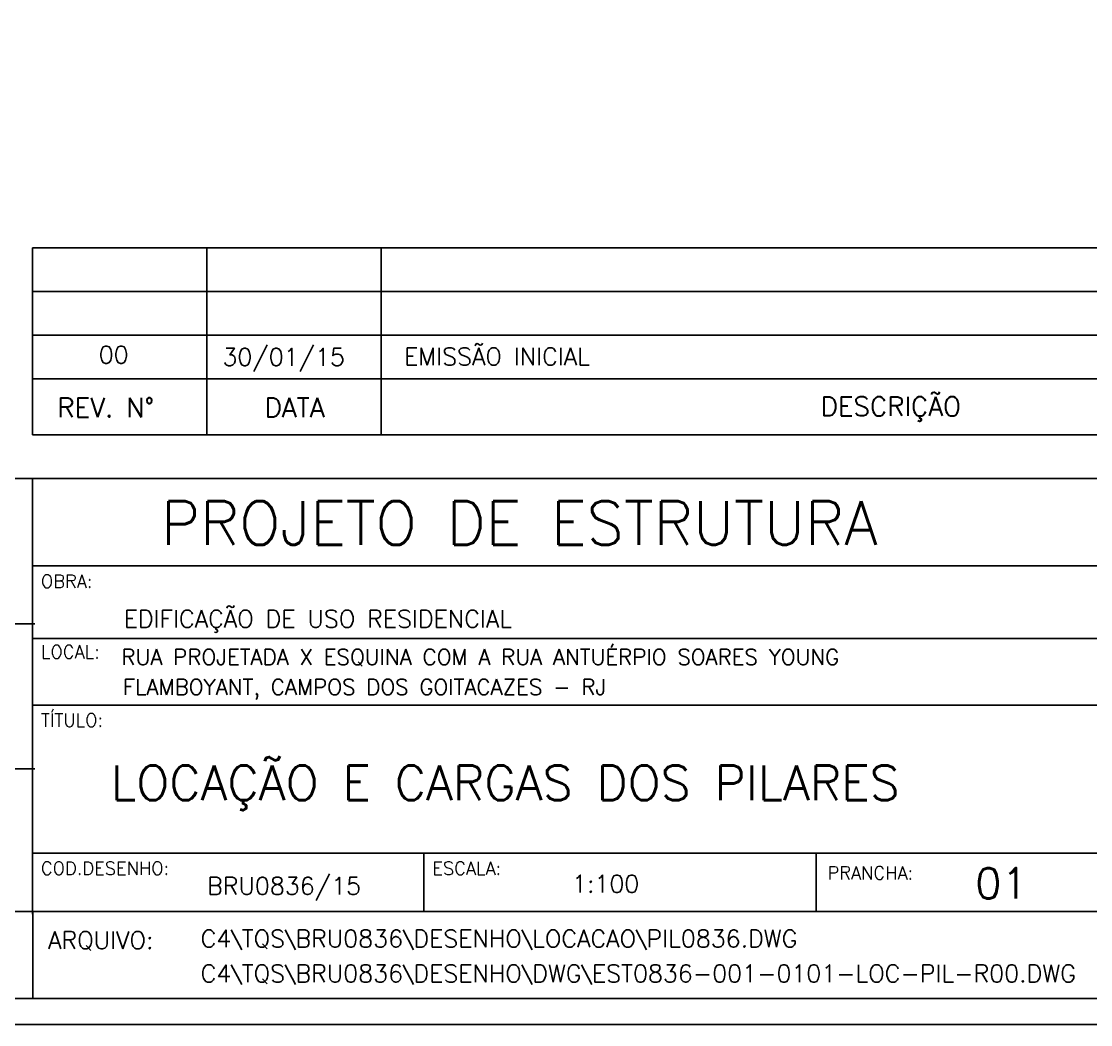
# Model space of a CAD drawing. Extents: x 0 to 84.7, y 0 to 60.
# Drawn here: x 65.28 to 77.55, y 0 to 11.52 of the extents above; entities that cross this region are included whole.
import ezdxf

# ---------------------------------------------------------------- set-up
doc = ezdxf.new("R2010")
doc.units = 0
doc.header["$MEASUREMENT"] = 0
for name, color, linetype in [('1', 1, 'CONTINUOUS'), ('4', 4, 'CONTINUOUS'), ('6', 6, 'CONTINUOUS'), ('8', 8, 'CONTINUOUS')]:
    doc.layers.add(name, color=color, linetype=linetype)
doc.styles.get("Standard").update_dxf_attribs({"font": 'ROMANS.SHX'})

msp = doc.modelspace()

# ---------------------------------------------------------------- linework, layer by layer
at = {"layer": '1', "linetype": 'Continuous'}
for p, q in [((65.404047, 6.770467), (65.404047, 8.916758)), ((65.404047, 8.916758), (83.403925, 8.916758)), ((67.404047, 6.770467), (67.404047, 8.916758)), ((69.404047, 6.770467), (69.404047, 8.916758)), ((65.404047, 7.416758), (83.403925, 7.416758)), ((65.404047, 6.770467), (83.403925, 6.770467)), ((65.404047, 5.270467), (78.404047, 5.270467)), ((61.928262, 4.603475), (65.428262, 4.603475)), ((65.404047, 4.433548), (78.404047, 4.433548)), ((65.404047, 3.670857), (78.404047, 3.670857)), ((75.495843, 3.670857), (78.404047, 3.670857)), ((61.928262, 2.937459), (65.428262, 2.937459)), ((65.404047, 1.970662), (74.396234, 1.970662)), ((69.896234, 1.303365), (69.896234, 1.970662)), ((65.406427, 1.303365), (65.406427, 0.303365))]:
    msp.add_line(p, q, dxfattribs=at)
for points in [[(0.0039, 0.003377), (84.703851, 0.003377), (84.703851, 60.003377), (0.0039, 60.003377), (0.0039, 0.003377)], [(0.303949, 0.303365), (84.403925, 0.303365), (84.403925, 59.703389), (0.303949, 59.703389), (0.303949, 0.303365)]]:
    msp.add_lwpolyline(points, dxfattribs=at)
at = {"layer": '6', "linetype": 'Continuous'}
for p, q in [((11.404047, 6.270467), (83.404047, 6.270467)), ((65.404047, 6.270467), (65.404047, 1.270467)), ((74.396234, 1.303365), (74.396234, 1.970662)), ((74.396234, 1.970662), (78.404047, 1.970662))]:
    msp.add_line(p, q, dxfattribs=at)
msp.add_lwpolyline([(2.803949, 1.303365), (83.403925, 1.303365), (83.403925, 58.703389), (2.803949, 58.703389), (2.803949, 1.303365)], dxfattribs=at)
at = {"layer": '8', "linetype": 'Continuous'}
for p, q in [((65.404047, 8.416758), (83.403925, 8.416758)), ((65.404047, 7.916758), (83.403925, 7.916758))]:
    msp.add_line(p, q, dxfattribs=at)

# ---------------------------------------------------------------- texts
at = {"layer": '1', "linetype": 'Continuous'}
for s, height, p in [('00', 0.2, (66.163491, 7.591123)), ('30/01/15', 0.2, (67.583055, 7.565653)), ('EMISSÃO INICIAL', 0.2, (69.667475, 7.571364)), ('OBRA:', 0.15, (65.49975, 5.01656)), ('LOCAL:', 0.15, (65.49975, 4.207181)), ('TÍTULO:', 0.15, (65.49975, 3.42281)), ('COD.DESENHO:', 0.15, (65.49975, 1.722615)), ('ESCALA:', 0.15, (69.991937, 1.722615)), ('BRU0836/15', 0.2, (67.407571, 1.495519)), ('1:100', 0.2, (71.595563, 1.519685)), ('PRANCHA:', 0.15, (74.527093, 1.669881)), ('ARQUIVO:', 0.2, (65.582194, 0.872875)), ('C4\\TQS\\BRU0836\\DESENHO\\LOCACAO\\PIL0836.DWG', 0.2, (67.333074, 0.890559)), ('C4\\TQS\\BRU0836\\DESENHO\\DWG\\EST0836-001-0101-LOC-PIL-R00.DWG', 0.2, (67.333074, 0.490559))]:
    msp.add_text(s, height=height, dxfattribs=at).set_placement(p)
at = {"layer": '4', "linetype": 'Continuous'}
for s, height, p in [('DESCRIÇÃO', 0.22, (74.448714, 6.989315)), ('REV. N%%d', 0.22, (65.688029, 6.976259)), ('DATA', 0.22, (68.066399, 6.976259)), ('EDIFICAÇÃO DE USO RESIDENCIAL', 0.2, (66.450168, 4.56029)), ('RUA PROJETADA X ESQUINA COM A RUA ANTUÉRPIO SOARES YOUNG', 0.18, (66.424285, 4.133056)), ('FLAMBOYANT, CAMPOS DOS GOITACAZES - RJ', 0.18, (66.441279, 3.788292))]:
    msp.add_text(s, height=height, dxfattribs=at).set_placement(p)
at = {"layer": '6', "linetype": 'Continuous'}
for s, height, p in [('PROJETO DE ESTRUTURA', 0.5, (66.876703, 5.510213)), ('LOCAÇÃO E CARGAS DOS PILARES', 0.4, (66.303472, 2.578478)), ('01', 0.35, (76.224882, 1.449942))]:
    msp.add_text(s, height=height, dxfattribs=at).set_placement(p)

doc.saveas('drawing.dxf')
